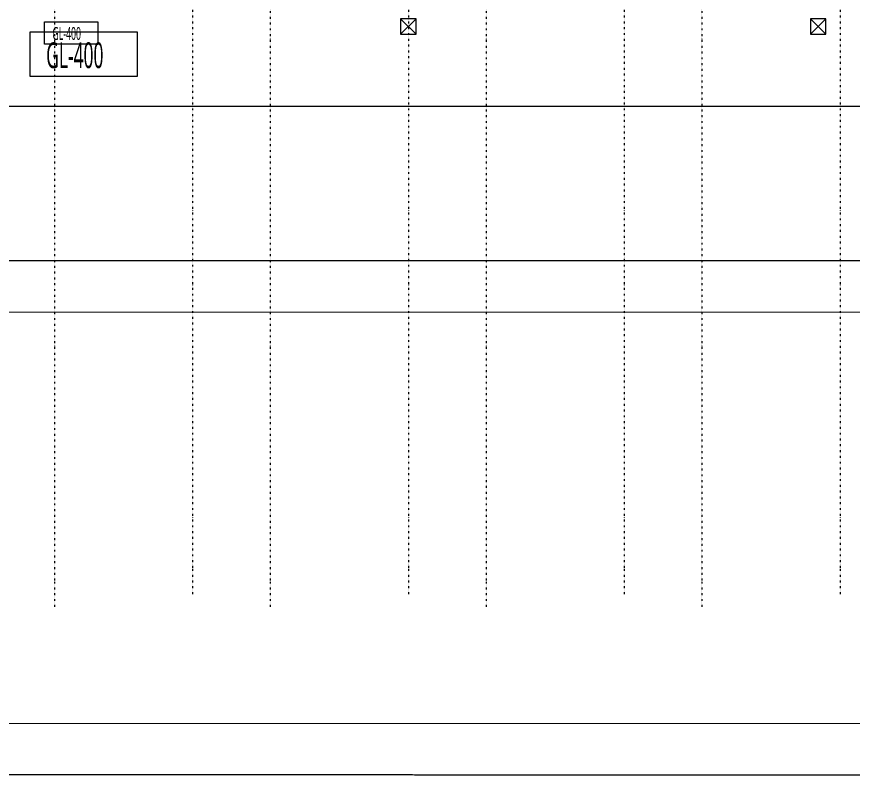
# Model space of a CAD drawing. Extents: x -168053 to 290600, y -560063 to 131745.
# Drawn here: x 33335 to 65851, y -35530 to -6026 of the extents above; entities that cross this region are included whole.
import ezdxf

# ---------------------------------------------------------------- set-up
doc = ezdxf.new("R2010")
doc.units = 0
doc.header["$LTSCALE"] = 250
for name, pattern in [('H12PL1$0$CENTERK4', [0.3582, 0.3333, -0.0083, 0.0083, -0.0083]), ('H12PL1$0$JJP_三點線', [0.9, 0.3, -0.15, 0, -0.15, 0, -0.15, 0, -0.15]), ('H12PL25$0$JJP_三點線', [0.9, 0.3, -0.15, 0, -0.15, 0, -0.15, 0, -0.15])]:
    doc.linetypes.add(name, pattern=pattern)
for name, color, linetype in [('H12PL1$0$L10_14_200_LEVEL', 252, 'Continuous'), ('H12PL1$0$L10_14_DOURO', 252, 'Continuous'), ('H12PL1$0$L10_14_LEVEL', 252, 'Continuous'), ('H12PL1$0$L10_14_SIKICHI', 252, 'Continuous'), ('H12PL1$0$L10_14_SUGATA3', 252, 'Continuous'), ('H12PL1$0$S-GRID', 252, 'Continuous'), ('H12PL25$0$S-GRID', 252, 'Continuous')]:
    doc.layers.add(name, color=color, linetype=linetype)
doc.styles.add('H12PL1$0$Standard', font='', dxfattribs={"width": 0.8})
doc.styles.get('H12PL1$0$Standard').set_extended_font_data('Microsoft JhengHei')

# ---------------------------------------------------------------- blocks, each defined once
blk = doc.blocks.new('H12PL25')
at = {"layer": 'H12PL25$0$S-GRID', "linetype": 'H12PL25$0$JJP_三點線', "lineweight": 0}
for p, q in [((34800, 128250), (34800, -28000)), ((43200, 128250), (43200, -28000)), ((51600, 128250), (51600, -28000)), ((60000, 128250), (60000, -28000)), ((34800, -28000), (34800, -29000)), ((43200, -28000), (43200, -29000)), ((51600, -28000), (51600, -29000)), ((60000, -28000), (60000, -29000))]:
    blk.add_line(p, q, dxfattribs=at)
blk = doc.blocks.new('H12PL1')
at = {"layer": 'H12PL1$0$L10_14_200_LEVEL', "lineweight": 0, "flags": 128}
blk.add_lwpolyline([(37435.33, -6720.02), (39516.42, -6720.02), (39516.42, -7587.9), (37435.33, -7587.9)], close=True, dxfattribs=at)
at = {"layer": 'H12PL1$0$L10_14_DOURO', "lineweight": 0}
for p, q in [((263350.86, -18066.2), (-720.36, -18001.66)), ((96439.32, -34025.4), (10639.33, -34004.43))]:
    blk.add_line(p, q, dxfattribs=at)
at = {"layer": 'H12PL1$0$L10_14_LEVEL', "lineweight": 0, "flags": 128}
blk.add_lwpolyline([(36884.13, -7114.17), (41046.31, -7114.17), (41046.31, -8849.94), (36884.13, -8849.94)], close=True, dxfattribs=at)
at = {"layer": 'H12PL1$0$L10_14_SIKICHI', "linetype": 'H12PL1$0$CENTERK4', "lineweight": 0}
for p, q in [((263352.82, -10066.2), (-23200, -9996.16)), ((263351.35, -16066.2), (-23200, -15996.16)), ((263351.35, -16066.2), (-14000, -15998.41)), ((96438.83, -36025.4), (10638.84, -36004.43))]:
    blk.add_line(p, q, dxfattribs=at)
at = {"layer": 'H12PL1$0$L10_14_SUGATA3', "lineweight": 0}
for p, q in [((51300, -6600), (51900, -7200)), ((51300, -7200), (51900, -6600)), ((67250, -6600), (67850, -7200)), ((67250, -7200), (67850, -6600))]:
    blk.add_line(p, q, dxfattribs=at)
at = {"layer": 'H12PL1$0$L10_14_SUGATA3', "lineweight": 0, "flags": 128}
for points in [[(51300, -7200), (51900, -7200), (51900, -6600), (51300, -6600)], [(67250, -7200), (67850, -7200), (67850, -6600), (67250, -6600)]]:
    blk.add_lwpolyline(points, close=True, dxfattribs=at)
at = {"layer": 'H12PL1$0$S-GRID', "linetype": 'H12PL1$0$JJP_三點線', "lineweight": 0}
for p, q in [((43200, 128250), (43200, -28000)), ((51600, 128250), (51600, -28000)), ((60000, 128250), (60000, -28000)), ((68400, 128250), (68400, -28000)), ((43200, -28000), (43200, -29000)), ((51600, -28000), (51600, -29000)), ((60000, -28000), (60000, -29000)), ((68400, -28000), (68400, -29000))]:
    blk.add_line(p, q, dxfattribs=at)
at = {"layer": 'H12PL1$0$L10_14_200_LEVEL', "linetype": 'Continuous', "lineweight": 0, "insert": (37746.02, -7175.83), "char_height": 500, "attachment_point": 4, "style": 'H12PL1$0$Standard'}
blk.add_mtext('\\A1;{\\W0.52;GL-400}', dxfattribs=at)
at = {"layer": 'H12PL1$0$L10_14_LEVEL', "linetype": 'Continuous', "lineweight": 0, "insert": (37505.52, -8025.79), "char_height": 1000, "attachment_point": 4, "style": 'H12PL1$0$Standard'}
blk.add_mtext('\\A1;{\\W0.52;GL-400}', dxfattribs=at)

msp = doc.modelspace()

# ---------------------------------------------------------------- block references
msp.add_blockref('H12PL25', (0, 0))

# ---------------------------------------------------------------- next in the draw order: block references
msp.add_blockref('H12PL1', (-3024, 495))

doc.saveas('drawing.dxf')
